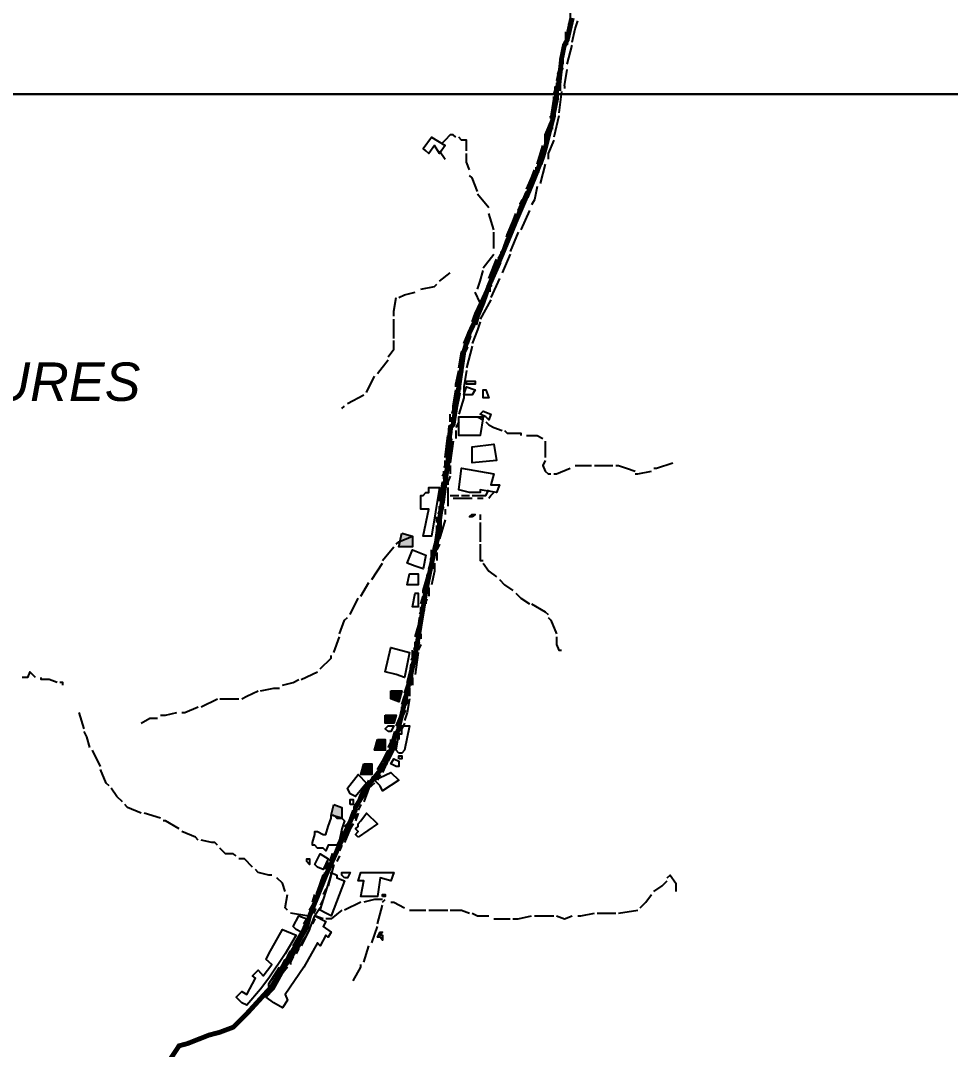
# Model space of a CAD drawing. Header units: millimetres. Extents: x -3588 to 75209, y -3737 to 38254.
# Drawn here: x 16043 to 16507, y 35270 to 35784 of the extents above; entities that cross this region are included whole.
import ezdxf

# ---------------------------------------------------------------- set-up
doc = ezdxf.new("R2010")
doc.units = ezdxf.units.MM
for name, color, linetype in [('H', 250, 'Continuous'), ('P', 253, 'Continuous'), ('T', 7, 'Continuous')]:
    doc.layers.add(name, color=color, linetype=linetype)

msp = doc.modelspace()

# ---------------------------------------------------------------- hatches: boundary and pattern name
at = {"layer": 'H', "linetype": 'Continuous'}
for points in [[(16233.186, 35527.678), (16238.835, 35526.542), (16238.835, 35520.908), (16232.05, 35520.908), (16233.186, 35527.678), (16233.186, 35527.678)], [(16227.825, 35449.196), (16233.186, 35449.196), (16232.05, 35443.834), (16227.825, 35445.243), (16227.825, 35449.196), (16227.825, 35449.196)], [(16225.28, 35437.065), (16230.641, 35437.065), (16229.233, 35432.824), (16225.28, 35432.824), (16225.28, 35437.065), (16225.28, 35437.065)], [(16221.055, 35424.918), (16225.28, 35424.918), (16225.28, 35419.285), (16219.631, 35419.285), (16221.055, 35424.918), (16221.055, 35424.918)], [(16214.269, 35412.499), (16218.51, 35412.499), (16218.51, 35407.138), (16212.861, 35407.138), (16214.269, 35412.499), (16214.269, 35412.499)], [(16199.306, 35392.174), (16203.547, 35391.054), (16203.547, 35385.405), (16198.186, 35386.813), (16199.306, 35392.174), (16199.306, 35392.174)]]:
    msp.add_hatch(color=256, dxfattribs=at).paths.add_polyline_path(points)

# ---------------------------------------------------------------- linework, layer by layer
at = {"layer": 'P'}
for points in [[(16317.301, 35789.355), (16317.301, 35785.402), (16315.893, 35778.632)], [(16318.438, 35773.271), (16319.846, 35780.04), (16321.254, 35783.993)], [(16315.893, 35777.224), (16313.076, 35766.485)], [(16315.893, 35762.26), (16318.438, 35771.862)], [(16313.076, 35765.077), (16310.532, 35754.066)], [(16314.485, 35751.538), (16315.893, 35759.716)], [(16310.532, 35752.946), (16310.532, 35751.538)], [(16309.123, 35747.297), (16310.532, 35751.538)], [(16313.076, 35748.705), (16311.668, 35737.983)], [(16314.485, 35751.538), (16314.485, 35750.113)], [(16307.715, 35735.15), (16309.123, 35744.752), (16309.123, 35746.161)], [(16311.668, 35736.574), (16309.123, 35725.836)], [(16304.883, 35723.019), (16304.883, 35726.972), (16307.715, 35733.742)], [(16260.28, 35725.836), (16258.872, 35726.972), (16257.464, 35726.972), (16254.919, 35724.427), (16253.511, 35723.019)], [(16245.317, 35719.066), (16243.908, 35720.202), (16248.149, 35725.836), (16254.919, 35721.611), (16252.102, 35717.658), (16249.558, 35721.611), (16246.741, 35717.658), (16245.317, 35719.066)], [(16265.641, 35719.066), (16265.641, 35724.427), (16263.113, 35724.427), (16261.704, 35725.836)], [(16300.93, 35712.297), (16303.762, 35721.611)], [(16309.123, 35724.427), (16306.291, 35717.658), (16306.291, 35714.825)], [(16252.102, 35719.066), (16254.919, 35714.825)], [(16267.066, 35709.464), (16265.641, 35713.417), (16265.641, 35717.658)], [(16304.883, 35712.297), (16302.354, 35702.694)], [(16271.019, 35698.742), (16268.474, 35705.511), (16267.066, 35706.647)], [(16295.568, 35699.878), (16298.113, 35705.511), (16299.521, 35709.464)], [(16300.93, 35701.286), (16299.521, 35694.501), (16298.113, 35691.972)], [(16276.652, 35690.564), (16271.019, 35697.333)], [(16291.343, 35689.139), (16295.568, 35698.742)], [(16279.197, 35679.553), (16276.652, 35687.731)], [(16285.966, 35677.008), (16288.799, 35683.778), (16290.207, 35687.731)], [(16296.977, 35689.139), (16292.752, 35679.553)], [(16279.197, 35670.239), (16279.197, 35671.647), (16279.197, 35678.417)], [(16282.029, 35665.998), (16283.438, 35668.815), (16285.966, 35675.6)], [(16291.343, 35678.417), (16287.39, 35668.815)], [(16273.835, 35660.637), (16279.197, 35667.406)], [(16276.652, 35655.275), (16280.605, 35664.862)], [(16287.39, 35667.406), (16283.438, 35658.092)], [(16271.019, 35649.914), (16272.427, 35653.851), (16273.835, 35659.228)], [(16252.102, 35653.851), (16257.464, 35658.092)], [(16282.029, 35655.275), (16277.788, 35645.673)], [(16242.788, 35649.914), (16249.558, 35651.323), (16250.694, 35652.443)], [(16272.427, 35643.129), (16276.652, 35652.443)], [(16229.233, 35636.359), (16229.233, 35638.904), (16230.369, 35645.673)], [(16231.778, 35645.673), (16234.594, 35647.082), (16239.955, 35648.49)], [(16272.427, 35643.129), (16269.882, 35648.49)], [(16277.788, 35644.537), (16272.427, 35634.951)], [(16268.474, 35633.526), (16269.882, 35637.767), (16272.427, 35643.129)], [(16229.233, 35625.348), (16229.233, 35634.951)], [(16272.427, 35633.526), (16271.019, 35629.589), (16268.474, 35622.804)], [(16264.233, 35622.804), (16267.066, 35629.589), (16268.474, 35632.118)], [(16226.416, 35616.034), (16229.233, 35619.987), (16229.233, 35624.212)], [(16261.704, 35610.673), (16263.113, 35618.579), (16264.233, 35619.987)], [(16268.474, 35621.396), (16265.641, 35610.673)], [(16221.055, 35607.84), (16226.416, 35614.626)], [(16260.28, 35602.479), (16261.704, 35609.265)], [(16265.641, 35609.265), (16264.233, 35601.071)], [(16215.678, 35598.254), (16219.631, 35606.432)], [(16267.066, 35602.479), (16265.641, 35602.479), (16265.641, 35603.888), (16269.882, 35603.888), (16269.882, 35602.479), (16267.066, 35602.479)], [(16258.872, 35588.94), (16258.872, 35591.469), (16260.28, 35599.663)], [(16260.28, 35601.071), (16260.28, 35602.479)], [(16267.066, 35597.118), (16264.233, 35597.118), (16265.641, 35601.071), (16269.882, 35599.663), (16268.474, 35597.118), (16267.066, 35597.118)], [(16264.233, 35601.071), (16264.233, 35598.254)], [(16273.835, 35597.118), (16273.835, 35599.663), (16275.244, 35599.663), (16276.652, 35595.71), (16273.835, 35595.71), (16273.835, 35597.118)], [(16206.092, 35592.877), (16214.269, 35597.118)], [(16264.233, 35597.118), (16264.233, 35595.71), (16261.704, 35587.516)], [(16203.259, 35590.348), (16204.667, 35591.469)], [(16257.464, 35583.563), (16257.464, 35587.516)], [(16275.244, 35586.107), (16272.427, 35587.516), (16273.835, 35588.94), (16277.788, 35587.516), (16276.652, 35584.699), (16275.244, 35586.107)], [(16257.464, 35577.929), (16257.464, 35582.154)], [(16261.704, 35583.563), (16260.28, 35580.746)], [(16261.704, 35580.746), (16261.704, 35586.107), (16273.835, 35586.107), (16272.427, 35576.793), (16261.704, 35576.793), (16261.704, 35580.746)], [(16261.704, 35586.107), (16264.233, 35586.107)], [(16265.641, 35586.107), (16271.019, 35586.107), (16273.835, 35584.699)], [(16275.244, 35583.563), (16276.652, 35582.154), (16279.197, 35580.746), (16283.438, 35579.338)], [(16260.28, 35579.338), (16260.28, 35575.385)], [(16284.558, 35579.338), (16285.966, 35577.929), (16292.752, 35577.929), (16292.752, 35576.793)], [(16254.919, 35565.783), (16256.327, 35576.793)], [(16258.872, 35573.977), (16257.464, 35563.238)], [(16268.474, 35567.191), (16268.474, 35571.144), (16279.197, 35572.552), (16280.605, 35564.374), (16268.474, 35563.238), (16268.474, 35567.191)], [(16295.568, 35576.793), (16296.977, 35576.793), (16300.93, 35576.793), (16303.762, 35575.385)], [(16304.883, 35573.977), (16304.883, 35572.552), (16304.883, 35567.191), (16304.883, 35565.783)], [(16254.919, 35561.83), (16254.919, 35563.238), (16254.919, 35564.374)], [(16257.464, 35561.83), (16257.464, 35557.605)], [(16304.883, 35564.374), (16303.762, 35561.83), (16304.883, 35559.013), (16306.291, 35557.605), (16307.715, 35557.605)], [(16319.846, 35561.83), (16324.087, 35561.83), (16328.04, 35561.83)], [(16329.448, 35561.83), (16331.993, 35561.83), (16338.762, 35561.83)], [(16340.171, 35561.83), (16341.579, 35561.83), (16345.532, 35560.421), (16349.773, 35559.013)], [(16359.087, 35560.421), (16360.495, 35560.421), (16368.689, 35563.238)], [(16253.511, 35556.469), (16254.919, 35559.013)], [(16257.464, 35556.469), (16256.327, 35553.652), (16256.327, 35552.228)], [(16267.066, 35548.291), (16261.704, 35549.699), (16263.113, 35560.421), (16279.197, 35557.605), (16277.788, 35552.228), (16282.029, 35552.228), (16280.605, 35548.291), (16272.427, 35549.699), (16272.427, 35548.291), (16267.066, 35548.291)], [(16309.123, 35557.605), (16310.532, 35557.605), (16317.301, 35560.421)], [(16349.773, 35557.605), (16351.181, 35557.605), (16357.951, 35559.013)], [(16252.102, 35544.05), (16253.511, 35553.652)], [(16246.741, 35526.542), (16243.908, 35526.542), (16246.741, 35540.097), (16242.788, 35540.097), (16242.788, 35546.866), (16243.908, 35546.866), (16245.317, 35548.291), (16246.741, 35548.291), (16246.741, 35550.819), (16252.102, 35550.819), (16248.149, 35526.542), (16246.741, 35526.542)], [(16256.327, 35550.819), (16256.327, 35546.866)], [(16256.327, 35546.866), (16256.327, 35545.458)], [(16257.464, 35546.866), (16261.704, 35546.866)], [(16263.113, 35546.866), (16264.233, 35546.866), (16267.066, 35546.866)], [(16268.474, 35546.866), (16272.427, 35546.866), (16275.244, 35546.866), (16276.652, 35549.699)], [(16276.652, 35545.458), (16277.788, 35546.866), (16279.197, 35548.291)], [(16252.102, 35538.688), (16252.102, 35541.505)], [(16256.327, 35545.458), (16256.327, 35541.505)], [(16258.872, 35545.458), (16263.113, 35545.458), (16268.474, 35545.458)], [(16271.019, 35545.458), (16273.835, 35545.458)], [(16250.694, 35533.327), (16250.694, 35536.144)], [(16254.919, 35540.097), (16254.919, 35537.28)], [(16268.474, 35536.144), (16267.066, 35536.144), (16268.474, 35537.28), (16269.882, 35537.28), (16268.474, 35536.144)], [(16272.427, 35537.28), (16272.427, 35534.735)], [(16249.558, 35521.18), (16250.694, 35529.374), (16250.694, 35531.903)], [(16254.919, 35534.735), (16252.102, 35525.133)], [(16272.427, 35533.327), (16272.427, 35523.725)], [(16230.369, 35522.589), (16231.778, 35523.725), (16238.547, 35526.542)], [(16233.186, 35527.966), (16238.547, 35526.542), (16238.547, 35521.18), (16231.778, 35521.18), (16233.186, 35527.966), (16233.186, 35527.966)], [(16223.584, 35514.411), (16229.233, 35521.18)], [(16252.102, 35522.589), (16250.694, 35519.772)], [(16272.427, 35522.589), (16272.427, 35514.411), (16273.835, 35514.411)], [(16239.955, 35511.578), (16236.003, 35513.002), (16238.547, 35519.772), (16245.317, 35516.955), (16243.908, 35510.17), (16239.955, 35511.578)], [(16248.149, 35515.819), (16248.149, 35519.772)], [(16250.694, 35518.364), (16250.694, 35514.411)], [(16218.222, 35504.809), (16223.584, 35513.002)], [(16246.741, 35510.17), (16248.149, 35514.411)], [(16249.558, 35513.002), (16249.558, 35509.05), (16248.149, 35502.264)], [(16273.835, 35513.002), (16276.652, 35509.05), (16280.605, 35506.217)], [(16238.547, 35507.641), (16241.38, 35507.641), (16241.38, 35502.264), (16236.003, 35502.264), (16237.139, 35507.641), (16238.547, 35507.641)], [(16243.908, 35498.039), (16243.908, 35499.447), (16246.741, 35509.05)], [(16212.861, 35496.631), (16216.814, 35503.4)], [(16246.741, 35500.856), (16246.741, 35496.631)], [(16282.029, 35504.809), (16284.558, 35502.264), (16288.799, 35499.447)], [(16207.5, 35487.316), (16211.453, 35495.494)], [(16239.955, 35491.253), (16238.547, 35491.253), (16239.955, 35498.039), (16241.38, 35498.039), (16241.38, 35491.253), (16239.955, 35491.253)], [(16242.788, 35492.678), (16243.908, 35496.631)], [(16245.317, 35495.494), (16245.317, 35492.678)], [(16290.207, 35498.039), (16292.752, 35495.494), (16296.977, 35492.678)], [(16242.788, 35488.725), (16242.788, 35491.253)], [(16243.908, 35489.845), (16242.788, 35480.531)], [(16298.113, 35492.678), (16304.883, 35488.725), (16306.291, 35487.316)], [(16202.139, 35477.714), (16204.667, 35484.484), (16206.092, 35485.892)], [(16239.955, 35476.306), (16242.788, 35485.892)], [(16306.291, 35485.892), (16307.715, 35484.484), (16310.532, 35477.714)], [(16199.306, 35468.4), (16202.139, 35476.306)], [(16242.788, 35477.714), (16242.788, 35475.17)], [(16310.532, 35476.306), (16310.532, 35472.353), (16311.668, 35469.52), (16313.076, 35469.52)], [(16230.369, 35457.39), (16224.992, 35458.798), (16227.825, 35470.929), (16237.139, 35468.4), (16234.594, 35455.981), (16230.369, 35457.39)], [(16238.547, 35465.567), (16238.547, 35466.992), (16238.547, 35469.52)], [(16239.955, 35470.929), (16239.955, 35473.761)], [(16242.788, 35472.353), (16241.38, 35469.52)], [(16192.536, 35460.206), (16197.898, 35465.567), (16197.898, 35466.992)], [(16236.003, 35453.437), (16238.547, 35464.159)], [(16241.38, 35468.4), (16239.955, 35457.39)], [(16050.263, 35455.981), (16047.447, 35458.798), (16046.311, 35455.981), (16043.494, 35455.981)], [(16182.934, 35454.845), (16191.128, 35458.798)], [(16060.986, 35453.437), (16057.033, 35454.845), (16053.08, 35454.845), (16053.08, 35455.981)], [(16173.62, 35452.028), (16178.981, 35453.437), (16181.814, 35454.845)], [(16238.547, 35455.981), (16238.547, 35452.028)], [(16063.819, 35452.028), (16063.819, 35453.437), (16062.394, 35453.437)], [(16153.295, 35445.243), (16155.84, 35446.667), (16161.489, 35449.196)], [(16162.61, 35449.196), (16169.395, 35450.604), (16172.212, 35450.604)], [(16227.825, 35449.196), (16233.186, 35449.196), (16231.778, 35443.834), (16227.825, 35445.243), (16227.825, 35449.196), (16227.825, 35449.196)], [(16234.594, 35448.075), (16236.003, 35452.028)], [(16237.139, 35450.604), (16237.139, 35446.667)], [(16132.971, 35441.29), (16141.165, 35445.243)], [(16142.285, 35445.243), (16146.526, 35445.243), (16150.479, 35445.243), (16151.887, 35445.243)], [(16233.186, 35442.426), (16234.594, 35446.667)], [(16237.139, 35445.243), (16236.003, 35438.473), (16234.594, 35434.52)], [(16074.541, 35430.279), (16071.996, 35438.473)], [(16112.646, 35437.065), (16115.191, 35437.065), (16120.84, 35438.473)], [(16123.368, 35438.473), (16124.793, 35438.473), (16131.562, 35441.29)], [(16230.369, 35431.704), (16233.186, 35438.473), (16233.186, 35441.29)], [(16103.044, 35433.112), (16107.285, 35435.656), (16111.238, 35435.656)], [(16224.992, 35437.065), (16230.369, 35437.065), (16229.233, 35433.112), (16224.992, 35433.112), (16224.992, 35437.065), (16224.992, 35437.065)], [(16234.594, 35433.112), (16233.186, 35430.279)], [(16077.358, 35420.965), (16075.949, 35426.342), (16074.541, 35428.871)], [(16226.416, 35428.871), (16224.992, 35430.279), (16226.416, 35431.704), (16229.233, 35431.704), (16227.825, 35428.871), (16226.416, 35428.871)], [(16229.233, 35426.342), (16230.369, 35428.871)], [(16231.778, 35418.148), (16230.369, 35419.557), (16231.778, 35427.751), (16233.186, 35427.751), (16233.186, 35431.704), (16237.139, 35431.704), (16234.594, 35419.557), (16233.186, 35418.148), (16231.778, 35418.148)], [(16221.055, 35424.918), (16224.992, 35424.918), (16224.992, 35419.557), (16219.631, 35419.557), (16221.055, 35424.918), (16221.055, 35424.918)], [(16226.416, 35420.965), (16227.825, 35423.51), (16227.825, 35424.918)], [(16230.369, 35423.51), (16230.369, 35422.101), (16226.416, 35414.195)], [(16231.778, 35427.751), (16231.778, 35424.918)], [(16082.719, 35411.379), (16078.782, 35419.557)], [(16221.055, 35409.955), (16223.584, 35414.195), (16226.416, 35419.557)], [(16214.269, 35412.787), (16218.222, 35412.787), (16218.222, 35407.426), (16212.861, 35407.426), (16214.269, 35412.787), (16214.269, 35412.787)], [(16230.369, 35411.379), (16227.825, 35412.787), (16229.233, 35415.332), (16231.778, 35414.195), (16231.778, 35411.379), (16230.369, 35411.379)], [(16231.778, 35415.332), (16231.778, 35416.74), (16233.186, 35416.74), (16233.186, 35415.332), (16231.778, 35415.332)], [(16086.96, 35401.777), (16085.552, 35403.185), (16082.719, 35409.955)], [(16207.5, 35397.824), (16206.092, 35400.64), (16211.453, 35407.426), (16215.678, 35403.185), (16210.045, 35396.415), (16207.5, 35397.824)], [(16218.222, 35406.018), (16221.055, 35408.546)], [(16222.463, 35401.777), (16219.631, 35404.593), (16227.825, 35408.546), (16231.778, 35404.593), (16223.584, 35399.232), (16222.463, 35401.777)], [(16222.463, 35407.426), (16221.055, 35404.593)], [(16224.992, 35411.379), (16223.584, 35408.546)], [(16219.631, 35403.185), (16216.814, 35400.64), (16214.269, 35393.871)], [(16215.678, 35401.777), (16216.814, 35404.593)], [(16093.73, 35393.871), (16090.913, 35396.415), (16088.096, 35400.64)], [(16210.045, 35391.054), (16212.861, 35397.824), (16214.269, 35400.64)], [(16103.044, 35388.221), (16096.274, 35391.054), (16094.866, 35392.462)], [(16199.306, 35392.462), (16203.259, 35391.054), (16203.259, 35385.693), (16197.898, 35387.101), (16199.306, 35392.462), (16199.306, 35392.462)], [(16207.5, 35392.462), (16207.5, 35393.871), (16207.5, 35395.007), (16208.908, 35395.007), (16208.908, 35393.871), (16208.908, 35392.462), (16207.5, 35392.462)], [(16212.861, 35392.462), (16211.453, 35389.63)], [(16112.646, 35385.693), (16104.468, 35388.221)], [(16199.306, 35387.101), (16200.73, 35385.693), (16203.259, 35385.693), (16204.667, 35384.269), (16203.259, 35380.316), (16202.139, 35374.682), (16200.73, 35372.138), (16197.898, 35372.138), (16196.489, 35372.138), (16195.353, 35369.305), (16193.945, 35370.729), (16191.128, 35370.729), (16189.72, 35372.138), (16188.584, 35372.138), (16188.584, 35373.546), (16189.72, 35377.499), (16189.72, 35378.907), (16191.128, 35378.907), (16193.945, 35377.499), (16195.353, 35377.499), (16196.489, 35381.452), (16197.898, 35385.693), (16197.898, 35387.101), (16199.306, 35387.101)], [(16207.5, 35385.693), (16208.908, 35389.63)], [(16211.453, 35376.091), (16210.045, 35377.499), (16211.453, 35378.907), (16210.045, 35380.316), (16211.453, 35381.452), (16211.453, 35382.86), (16212.861, 35384.269), (16215.678, 35388.221), (16221.055, 35382.86), (16211.453, 35376.091)], [(16211.453, 35388.221), (16210.045, 35384.269)], [(16121.96, 35380.316), (16115.191, 35384.269), (16114.054, 35384.269)], [(16204.667, 35381.452), (16207.5, 35384.269)], [(16208.908, 35382.86), (16207.5, 35380.316), (16204.667, 35373.546)], [(16131.562, 35374.682), (16130.154, 35376.091), (16123.368, 35378.907)], [(16200.73, 35369.305), (16202.139, 35374.682), (16204.667, 35378.907)], [(16141.165, 35372.138), (16139.756, 35373.546), (16138.332, 35373.546), (16132.971, 35374.682)], [(16203.259, 35372.138), (16202.139, 35369.305)], [(16150.479, 35366.776), (16149.07, 35367.897), (16145.117, 35367.897), (16142.285, 35370.729)], [(16191.128, 35361.127), (16189.72, 35362.536), (16192.536, 35367.897), (16196.489, 35365.368), (16193.945, 35359.991), (16191.128, 35361.127)], [(16197.898, 35365.368), (16199.306, 35367.897)], [(16202.139, 35366.776), (16200.73, 35363.944)], [(16158.657, 35361.127), (16154.704, 35365.368), (16151.887, 35365.368)], [(16185.767, 35363.944), (16185.767, 35365.368), (16187.175, 35365.368), (16187.175, 35362.536), (16185.767, 35363.944)], [(16195.353, 35359.991), (16196.489, 35363.944)], [(16199.306, 35362.536), (16196.489, 35351.813)], [(16168.259, 35357.174), (16166.85, 35357.174), (16161.489, 35358.583), (16160.081, 35359.991)], [(16191.128, 35348.98), (16193.945, 35357.174), (16195.353, 35358.583)], [(16195.353, 35338.258), (16192.536, 35339.666), (16197.898, 35357.174), (16197.898, 35358.583), (16200.73, 35357.174), (16200.73, 35355.766), (16204.667, 35354.358), (16197.898, 35336.85), (16195.353, 35338.258)], [(16204.667, 35355.766), (16203.259, 35357.174), (16203.259, 35358.583), (16207.5, 35358.583), (16206.092, 35355.766), (16204.667, 35355.766)], [(16216.814, 35346.452), (16212.861, 35346.452), (16214.269, 35354.358), (16211.453, 35354.358), (16212.861, 35358.583), (16221.055, 35358.583), (16222.463, 35358.583), (16229.233, 35358.583), (16227.825, 35354.358), (16222.463, 35355.766), (16221.055, 35346.452), (16216.814, 35346.452)], [(16365.857, 35355.766), (16367.265, 35357.174), (16370.098, 35353.221), (16370.098, 35348.98)], [(16175.028, 35348.98), (16173.62, 35353.221), (16170.803, 35355.766)], [(16359.087, 35348.98), (16363.328, 35351.813), (16365.857, 35354.358)], [(16176.165, 35339.666), (16175.028, 35340.802), (16176.165, 35347.572)], [(16188.584, 35343.619), (16189.72, 35347.572)], [(16195.353, 35350.405), (16193.945, 35347.572)], [(16223.584, 35346.452), (16223.584, 35347.572), (16224.992, 35347.572), (16224.992, 35346.452), (16223.584, 35346.452)], [(16352.318, 35340.802), (16355.134, 35343.619), (16357.951, 35347.572)], [(16187.175, 35339.666), (16188.584, 35342.211)], [(16192.536, 35340.802), (16189.72, 35336.85)], [(16193.945, 35345.043), (16192.536, 35342.211)], [(16212.861, 35343.619), (16204.667, 35339.666)], [(16223.584, 35345.043), (16219.631, 35345.043), (16214.269, 35343.619)], [(16221.055, 35332.897), (16223.584, 35342.211)], [(16223.584, 35343.619), (16224.992, 35345.043)], [(16227.825, 35343.619), (16229.233, 35343.619), (16234.594, 35340.802)], [(16169.395, 35293.383), (16165.442, 35296.2), (16169.395, 35300.153), (16176.165, 35312.572), (16185.767, 35327.247), (16187.175, 35330.08), (16189.72, 35336.85), (16195.353, 35334.033), (16193.945, 35331.488), (16197.898, 35328.656), (16196.489, 35326.127), (16195.353, 35327.247), (16192.536, 35321.886), (16191.128, 35323.294), (16184.343, 35311.164), (16175.028, 35297.608), (16176.165, 35294.792), (16173.62, 35290.839), (16169.395, 35293.383)], [(16185.767, 35336.85), (16177.573, 35338.258)], [(16180.406, 35330.08), (16178.981, 35331.488), (16181.814, 35336.85), (16185.767, 35335.441), (16182.934, 35328.656), (16180.406, 35330.08)], [(16184.343, 35332.897), (16185.767, 35335.441)], [(16185.767, 35336.85), (16187.175, 35336.85)], [(16189.72, 35335.441), (16188.584, 35332.897)], [(16193.945, 35335.441), (16189.72, 35336.85)], [(16203.259, 35339.666), (16197.898, 35335.441), (16195.353, 35335.441)], [(16237.139, 35339.666), (16238.547, 35339.666), (16245.317, 35339.666)], [(16246.741, 35339.666), (16252.102, 35339.666), (16256.327, 35339.666)], [(16257.464, 35339.666), (16263.113, 35339.666), (16267.066, 35338.258)], [(16268.474, 35338.258), (16271.019, 35336.85), (16276.652, 35336.85)], [(16279.197, 35335.441), (16287.39, 35335.441)], [(16288.799, 35335.441), (16291.343, 35335.441), (16298.113, 35336.85)], [(16299.521, 35336.85), (16304.883, 35336.85), (16309.123, 35336.85)], [(16310.532, 35336.85), (16314.485, 35335.441), (16318.438, 35336.85)], [(16321.254, 35336.85), (16322.679, 35336.85), (16329.448, 35338.258)], [(16330.857, 35338.258), (16340.171, 35338.258)], [(16341.579, 35338.258), (16351.181, 35339.666)], [(16187.175, 35331.488), (16187.175, 35330.08), (16182.934, 35321.886)], [(16218.222, 35323.294), (16221.055, 35331.488)], [(16153.295, 35293.383), (16150.479, 35296.2), (16153.295, 35299.017), (16155.84, 35297.608), (16160.081, 35305.802), (16158.657, 35306.923), (16161.489, 35309.755), (16164.018, 35306.923), (16168.259, 35312.572), (16165.442, 35315.117), (16166.85, 35317.933), (16173.62, 35330.08), (16180.406, 35327.247), (16175.028, 35317.933), (16166.85, 35305.802), (16162.61, 35300.153), (16155.84, 35292.247), (16153.295, 35293.383)], [(16178.981, 35321.886), (16182.934, 35328.656), (16184.343, 35330.08)], [(16222.463, 35326.127), (16221.055, 35326.127), (16222.463, 35328.656), (16223.584, 35328.656), (16222.463, 35327.247), (16223.584, 35327.247), (16223.584, 35324.719), (16222.463, 35326.127)], [(16181.814, 35320.478), (16180.406, 35317.933)], [(16214.269, 35313.708), (16216.814, 35321.886)], [(16173.62, 35312.572), (16175.028, 35315.117)], [(16176.165, 35316.525), (16177.573, 35319.341)], [(16178.981, 35316.525), (16177.573, 35313.708), (16177.573, 35312.572)], [(16166.85, 35301.561), (16166.85, 35302.97), (16172.212, 35311.164)], [(16176.165, 35311.164), (16169.395, 35302.97)], [(16208.908, 35304.394), (16212.861, 35311.164), (16212.861, 35312.572)]]:
    msp.add_lwpolyline(points, dxfattribs=at)
for points, const_width in [([(16318.438, 35785.402), (16315.893, 35774.391), (16314.485, 35771.862), (16313.076, 35765.077), (16311.668, 35751.538), (16311.668, 35750.113), (16310.532, 35750.113), (16310.532, 35744.752), (16309.123, 35737.983), (16309.123, 35736.574), (16306.291, 35725.836), (16304.883, 35720.202), (16303.762, 35716.25), (16299.521, 35705.511), (16290.207, 35683.778), (16283.438, 35667.406), (16276.652, 35651.323), (16273.835, 35643.129), (16271.019, 35636.359), (16267.066, 35628.165), (16264.233, 35618.579), (16261.704, 35601.071), (16260.28, 35591.469), (16258.872, 35582.154), (16257.464, 35580.746), (16256.327, 35564.374), (16256.327, 35563.238), (16252.102, 35534.735), (16252.102, 35529.374), (16248.149, 35513.002), (16245.317, 35499.447), (16239.955, 35466.992), (16233.186, 35437.065), (16231.778, 35431.704), (16231.778, 35430.279), (16229.233, 35424.918), (16229.233, 35423.51), (16224.992, 35412.787), (16219.631, 35406.018), (16214.269, 35399.232), (16214.269, 35397.824), (16210.045, 35391.054), (16210.045, 35389.63), (16203.259, 35374.682), (16195.353, 35357.174), (16187.175, 35336.85), (16185.767, 35331.488), (16184.343, 35328.656), (16176.165, 35315.117), (16168.259, 35301.561), (16155.84, 35288.006), (16149.07, 35281.237), (16142.285, 35278.692), (16136.924, 35277.284), (16126.201, 35273.059), (16121.96, 35271.922), (16116.599, 35263.745)], 2.417), ([(16318.438, 35785.402), (16315.893, 35774.391), (16314.485, 35771.862), (16313.076, 35765.077), (16311.668, 35751.538), (16311.668, 35750.113), (16310.532, 35750.113), (16310.532, 35744.752), (16309.123, 35737.983), (16309.123, 35736.574), (16306.291, 35725.836), (16304.883, 35720.202), (16303.762, 35716.25), (16299.521, 35705.511), (16290.207, 35683.778), (16283.438, 35667.406), (16276.652, 35651.323), (16273.835, 35643.129), (16271.019, 35636.359), (16267.066, 35628.165), (16264.233, 35618.579), (16261.704, 35601.071), (16260.28, 35591.469), (16258.872, 35582.154), (16257.464, 35580.746), (16256.327, 35564.374), (16256.327, 35563.238), (16252.102, 35534.735), (16252.102, 35529.374), (16248.149, 35513.002), (16245.317, 35499.447), (16239.955, 35466.992), (16233.186, 35437.065), (16231.778, 35431.704), (16231.778, 35430.279), (16229.233, 35424.918), (16229.233, 35423.51), (16224.992, 35412.787), (16219.631, 35406.018), (16214.269, 35399.232), (16214.269, 35397.824), (16210.045, 35391.054), (16210.045, 35389.63), (16203.259, 35374.682), (16195.353, 35357.174), (16187.175, 35336.85), (16185.767, 35331.488), (16184.343, 35328.656), (16176.165, 35315.117), (16168.259, 35301.561), (16155.84, 35288.006), (16149.07, 35281.237), (16142.285, 35278.692), (16136.924, 35277.284), (16126.201, 35273.059), (16121.96, 35271.922), (16116.599, 35263.745)], 1.2), ([(16317.301, 35782.585), (16317.301, 35780.04)], 2.417), ([(16315.893, 35778.632), (16315.893, 35774.391)], 2.417), ([(16315.893, 35773.271), (16314.485, 35771.862), (16313.076, 35765.077), (16313.076, 35762.26)], 2.417), ([(16313.076, 35760.852), (16311.668, 35756.899)], 2.417), ([(16311.668, 35755.475), (16311.668, 35751.538)], 2.417), ([(11399.857, 35747.297), (26600.487, 35747.297)], 1.2), ([(16311.668, 35750.113), (16310.532, 35750.113), (16310.532, 35744.752), (16309.123, 35739.391)], 2.417), ([(16309.123, 35737.983), (16309.123, 35736.574), (16307.715, 35735.15)], 2.417), ([(16307.715, 35732.621), (16307.715, 35729.789)], 2.417), ([(16306.291, 35726.972), (16306.291, 35725.836), (16304.883, 35720.202), (16303.762, 35717.658)], 2.417), ([(16303.762, 35716.25), (16302.354, 35712.297)], 2.417), ([(16300.93, 35710.888), (16300.93, 35708.056)], 2.417), ([(16299.521, 35705.511), (16295.568, 35695.925)], 2.417), ([(16294.16, 35694.501), (16292.752, 35691.972)], 2.417), ([(16292.752, 35690.564), (16291.343, 35686.323)], 2.417), ([(16290.207, 35685.186), (16290.207, 35683.778), (16285.966, 35675.6)], 2.417), ([(16285.966, 35674.176), (16284.558, 35670.239)], 2.417), ([(16283.438, 35668.815), (16283.438, 35667.406), (16282.029, 35664.862)], 2.417), ([(16282.029, 35663.453), (16277.788, 35653.851)], 2.417), ([(16277.788, 35652.443), (16276.652, 35651.323), (16276.652, 35648.49)], 2.417), ([(16273.835, 35643.129), (16271.019, 35636.359), (16269.882, 35632.118)], 2.417), ([(16275.244, 35647.082), (16273.835, 35644.537)], 2.417), ([(16268.474, 35630.998), (16267.066, 35628.165)], 2.417), ([(16267.066, 35626.757), (16265.641, 35622.804)], 2.417), ([(16265.641, 35621.396), (16264.233, 35618.579), (16263.113, 35610.673)], 2.417), ([(16263.113, 35609.265), (16261.704, 35605.024)], 2.417), ([(16261.704, 35603.888), (16261.704, 35601.071), (16261.704, 35599.663)], 2.417), ([(16261.704, 35598.254), (16260.28, 35591.469), (16258.872, 35587.516)], 2.417), ([(16258.872, 35586.107), (16258.872, 35583.563)], 2.417), ([(16258.872, 35580.746), (16257.464, 35580.746), (16257.464, 35577.929)], 2.417), ([(16257.464, 35575.385), (16256.327, 35565.783)], 2.417), ([(16256.327, 35563.238), (16254.919, 35560.421)], 2.417), ([(16254.919, 35559.013), (16254.919, 35555.06)], 2.417), ([(16254.919, 35553.652), (16253.511, 35542.913)], 2.417), ([(16253.511, 35541.505), (16252.102, 35537.28)], 2.417), ([(16252.102, 35536.144), (16252.102, 35534.735), (16252.102, 35531.903)], 2.417), ([(16252.102, 35530.494), (16252.102, 35529.374), (16249.558, 35519.772)], 2.417), ([(16249.558, 35518.364), (16248.149, 35514.411)], 2.417), ([(16248.149, 35513.002), (16248.149, 35510.17)], 2.417), ([(16246.741, 35507.641), (16245.317, 35499.447), (16245.317, 35498.039)], 2.417), ([(16245.317, 35495.494), (16243.908, 35492.678)], 2.417), ([(16243.908, 35489.845), (16242.788, 35487.316)], 2.417), ([(16242.788, 35485.892), (16241.38, 35475.17)], 2.417), ([(16241.38, 35473.761), (16239.955, 35469.52)], 2.417), ([(16239.955, 35468.4), (16239.955, 35466.992), (16238.547, 35464.159)], 2.417), ([(16238.547, 35462.751), (16237.139, 35452.028)], 2.417), ([(16236.003, 35450.604), (16236.003, 35448.075)], 2.417), ([(16236.003, 35445.243), (16234.594, 35442.426)], 2.417), ([(16234.594, 35439.881), (16233.186, 35437.065), (16231.778, 35431.704), (16231.778, 35430.279)], 2.417), ([(16230.369, 35428.871), (16229.233, 35424.918)], 2.417), ([(16229.233, 35423.51), (16227.825, 35420.965)], 2.417), ([(16226.416, 35418.148), (16224.992, 35412.787), (16222.463, 35409.955)], 2.417), ([(16221.055, 35407.426), (16219.631, 35406.018), (16219.631, 35404.593)], 2.417), ([(16218.222, 35403.185), (16215.678, 35400.64)], 2.417), ([(16215.678, 35399.232), (16214.269, 35399.232), (16214.269, 35397.824), (16210.045, 35391.054), (16210.045, 35389.63)], 2.417), ([(16210.045, 35388.221), (16208.908, 35385.693)], 2.417), ([(16207.5, 35382.86), (16206.092, 35380.316)], 2.417), ([(16204.667, 35378.907), (16203.259, 35374.682), (16200.73, 35369.305)], 2.417), ([(16199.306, 35367.897), (16197.898, 35363.944)], 2.417), ([(16197.898, 35362.536), (16196.489, 35359.991)], 2.417), ([(16195.353, 35358.583), (16195.353, 35357.174), (16191.128, 35347.572)], 2.417), ([(16191.128, 35346.452), (16189.72, 35343.619)], 2.417), ([(16189.72, 35340.802), (16188.584, 35338.258)], 2.417), ([(16187.175, 35336.85), (16185.767, 35331.488), (16184.343, 35328.656), (16182.934, 35327.247)], 2.417), ([(16181.814, 35324.719), (16180.406, 35321.886)], 2.417), ([(16180.406, 35320.478), (16177.573, 35317.933)], 2.417), ([(16177.573, 35316.525), (16176.165, 35315.117), (16170.803, 35306.923)], 2.417)]:
    msp.add_lwpolyline(points, dxfattribs=dict(at, const_width=const_width))

# ---------------------------------------------------------------- texts
at = {"layer": 'T', "insert": (16010.254, 35613.298), "char_height": 19.20446, "attachment_point": 1}
msp.add_mtext('{\\fArial|b0|i1|c0|p18;AURES}', dxfattribs=at)

doc.saveas('drawing.dxf')
